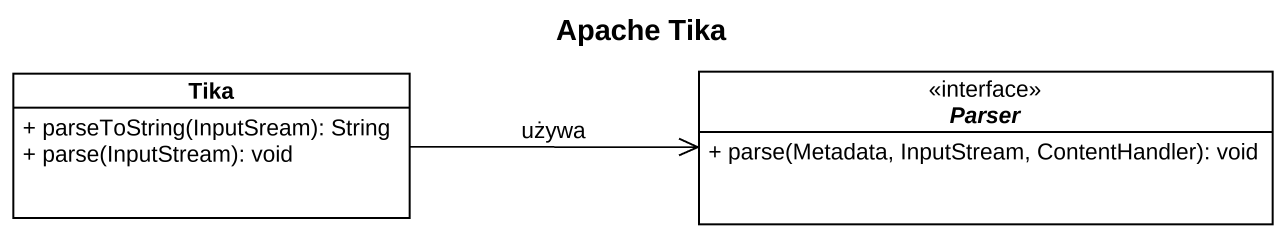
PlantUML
@startuml
title Apache Tika
hide circle
hide empty members
skinparam classAttributeIconSize 0
class Tika {
  + parseToString(InputSream): String
  + parse(InputStream): void
}
interface Parser <<interface>> {
  + parse(Metadata, InputStream, ContentHandler): void
}
Tika -right-> Parser : używa
@enduml
